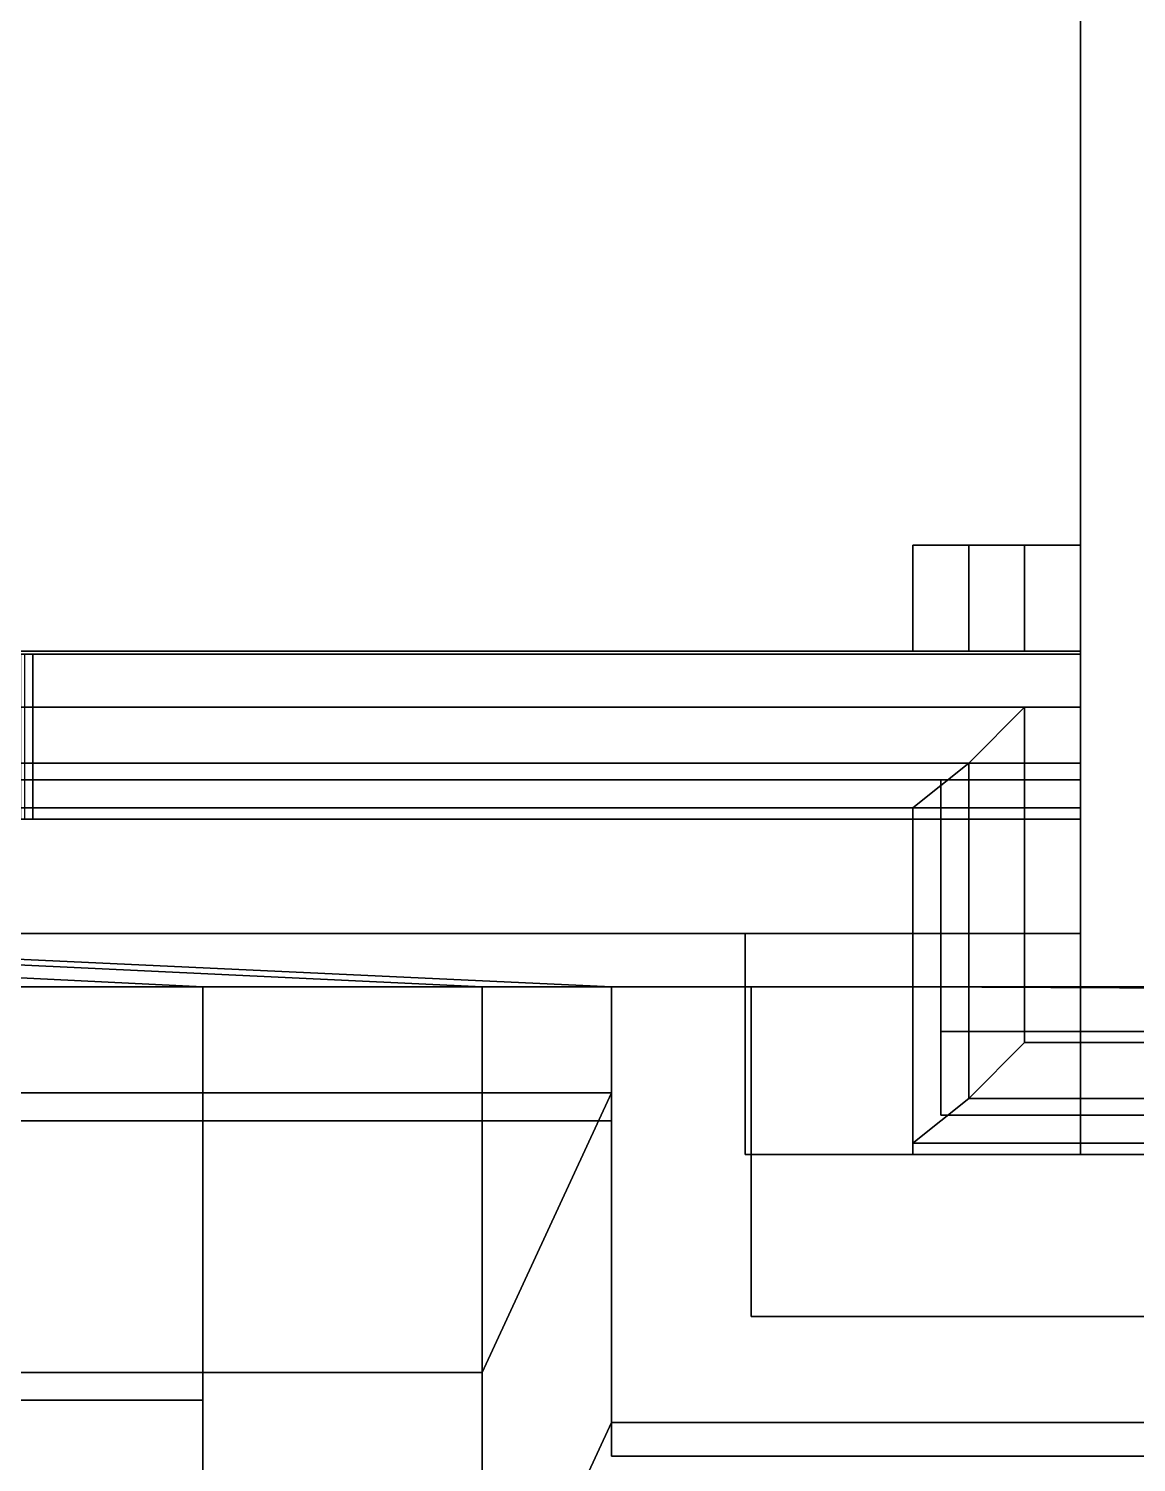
# Model space of a CAD drawing. Extents: x 0 to 7.6, y -0.8 to 10.1.
# Drawn here: x 2.374 to 2.77, y -0.53 to -0.017 of the extents above; entities that cross this region are included whole.
import ezdxf

# ---------------------------------------------------------------- set-up
doc = ezdxf.new("R2010")
doc.units = 0
for name, color, linetype in [('BOARDS', 157, 'CONTINUOUS'), ('CORNICE', 252, 'CONTINUOUS'), ('WALL', 252, 'CONTINUOUS'), ('WALL_BOSSE', 252, 'CONTINUOUS')]:
    doc.layers.add(name, color=color, linetype=linetype)

msp = doc.modelspace()

# ---------------------------------------------------------------- linework, layer by layer
at = {"layer": 'BOARDS'}
for points in [[(2.3359, -0.728, 13.125), (5.2891, -0.728, 13.125), (5.2891, 0, 13.125), (2.3359, 0, 13.125)], [(5.2891, -0.728, 13.1354), (2.3359, -0.728, 13.1354), (2.3359, 0, 13.1354), (5.2891, 0, 13.1354)]]:
    msp.add_3dface(points, dxfattribs=at)
at = {"layer": 'CORNICE'}
for points in [[(2.69, -0.202, 12.41), (2.75, -0.202, 12.41), (2.75, -0.24, 12.41), (2.69, -0.24, 12.41)], [(2.69, -0.202, 12.41), (2.71, -0.202, 12.375), (2.75, -0.202, 12.375), (2.75, -0.202, 12.41)], [(2.71, -0.202, 12.375), (2.69, -0.202, 12.41), (2.69, -0.24, 12.41), (2.71, -0.24, 12.375)], [(2.71, -0.24, 12.2975), (2.75, -0.24, 12.2975), (2.75, -0.202, 12.2975), (2.71, -0.202, 12.2975)], [(2.71, -0.202, 12.2975), (2.75, -0.202, 12.2975), (2.75, -0.202, 12.2625), (2.73, -0.202, 12.2625)], [(2.73, -0.24, 12.2625), (2.71, -0.24, 12.2975), (2.71, -0.202, 12.2975), (2.73, -0.202, 12.2625)], [(2.75, -0.202, 12.375), (2.71, -0.202, 12.375), (2.71, -0.24, 12.375), (2.75, -0.24, 12.375)], [(2.75, -0.24, 12.2625), (2.73, -0.24, 12.2625), (2.73, -0.202, 12.2625), (2.75, -0.202, 12.2625)], [(2.75, -0.24, 12.2975), (2.75, -0.24, 12.2625), (2.75, -0.202, 12.2625), (2.75, -0.202, 12.2975)], [(2.75, -0.202, 12.41), (2.75, -0.202, 12.375), (2.75, -0.24, 12.375), (2.75, -0.24, 12.41)], [(2.75, -0.24, 8.95), (0, -0.24, 8.95), (0, -0.36, 8.95), (2.75, -0.36, 8.95)], [(0, -0.24, 8.7), (2.75, -0.24, 8.7), (2.75, -0.36, 8.7), (0, -0.36, 8.7)], [(2.75, -0.24, 8.95), (2.75, -0.24, 8.7), (0, -0.24, 8.7), (0, -0.24, 8.95)], [(0, -0.24, 12.175), (2.75, -0.24, 12.175), (2.75, -0.26, 12.175), (0, -0.26, 12.175)], [(2.75, -0.24, 12.2625), (0, -0.24, 12.2625), (0, -0.26, 12.2625), (2.75, -0.26, 12.2625)], [(0, -0.24, 12.175), (0, -0.24, 12.2625), (2.75, -0.24, 12.2625), (2.75, -0.24, 12.175)], [(2.75, -0.24, 12.2975), (2.75, -0.24, 12.375), (0, -0.24, 12.375), (0, -0.24, 12.2975)], [(2.75, -0.296, 12.45), (0, -0.296, 12.45), (0, -0.24, 12.45), (2.75, -0.24, 12.45)], [(2.75, -0.24, 12.41), (2.75, -0.24, 12.45), (0, -0.24, 12.45), (0, -0.24, 12.41)], [(2.75, -0.36, 12.8056), (0, -0.36, 12.8056), (0, -0.24, 12.8056), (2.75, -0.24, 12.8056)], [(0, -0.36, 12.7056), (2.75, -0.36, 12.7056), (2.75, -0.24, 12.7056), (0, -0.24, 12.7056)], [(2.75, -0.24, 12.8056), (0, -0.24, 12.8056), (0, -0.24, 12.7056), (2.75, -0.24, 12.7056)], [(2.5821, -0.36, 12.8556), (2.75, -0.36, 12.8556), (2.75, -0.24, 12.8556), (0, -0.24, 12.8556)], [(0, -0.408, 12.8556), (2.5821, -0.408, 12.8556), (2.5821, -0.36, 12.8556), (0, -0.24, 12.8556)], [(0, -0.24, 12.8056), (0, -0.24, 12.8556), (2.75, -0.24, 12.8556), (2.75, -0.24, 12.8056)], [(2.75, -0.24, 12.8056), (2.75, -0.36, 12.8056), (2.5821, -0.36, 12.8056), (0, -0.24, 12.8056)], [(0, -0.24, 12.8056), (2.5821, -0.36, 12.8056), (2.5821, -0.408, 12.8056), (0, -0.408, 12.8056)], [(0, -0.24, 13.0356), (2.75, -0.24, 13.0356), (2.75, -0.36, 13.0356), (2.4359, -0.36, 13.0356)], [(0, -0.24, 13.0356), (2.4359, -0.36, 13.0356), (2.4359, -0.508, 13.0356), (0, -0.508, 13.0356)], [(0, -0.24, 12.9356), (2.75, -0.24, 12.9356), (2.75, -0.24, 13.0356), (0, -0.24, 13.0356)], [(0, -0.24, 12.9356), (2.4359, -0.36, 12.9356), (2.75, -0.36, 12.9356), (2.75, -0.24, 12.9356)], [(0, -0.508, 12.9356), (2.4359, -0.508, 12.9356), (2.4359, -0.36, 12.9356), (0, -0.24, 12.9356)], [(0, -0.24, 13.125), (2.75, -0.24, 13.125), (2.75, -0.36, 13.125), (2.3359, -0.36, 13.125)], [(0, -0.24, 13.0356), (2.75, -0.24, 13.0356), (2.75, -0.24, 13.125), (0, -0.24, 13.125)], [(0, -0.24, 13.0356), (2.3359, -0.36, 13.0356), (2.75, -0.36, 13.0356), (2.75, -0.24, 13.0356)], [(0, -0.24, 12.45), (2.75, -0.24, 12.45), (2.75, -0.286, 12.45), (0, -0.286, 12.45)], [(2.75, -0.24, 12.7056), (0, -0.24, 12.7056), (0, -0.286, 12.7056), (2.75, -0.286, 12.7056)], [(0, -0.24, 12.45), (0, -0.24, 12.7056), (2.75, -0.24, 12.7056), (2.75, -0.24, 12.45)], [(0, -0.24, 12.9356), (2.75, -0.24, 12.9356), (2.75, -0.36, 12.9356), (2.5359, -0.36, 12.9356)], [(0, -0.24, 12.9356), (2.5359, -0.36, 12.9356), (2.5359, -0.498, 12.9356), (0, -0.498, 12.9356)], [(2.75, -0.24, 12.8556), (2.75, -0.24, 12.9356), (0, -0.24, 12.9356), (0, -0.24, 12.8556)], [(0, -0.398, 12.8556), (2.5821, -0.398, 12.8556), (2.5821, -0.36, 12.8556), (0, -0.24, 12.8556)], [(0, -0.28, 12.2975), (2.75, -0.28, 12.2975), (2.75, -0.24, 12.2975), (0, -0.24, 12.2975)], [(0, -0.24, 12.2625), (2.75, -0.24, 12.2625), (2.75, -0.24, 12.2975), (0, -0.24, 12.2975)], [(2.75, -0.28, 12.375), (0, -0.28, 12.375), (0, -0.24, 12.375), (2.75, -0.24, 12.375)], [(0, -0.296, 12.41), (2.75, -0.296, 12.41), (2.75, -0.24, 12.41), (0, -0.24, 12.41)], [(0, -0.24, 12.375), (2.75, -0.24, 12.375), (2.75, -0.24, 12.41), (0, -0.24, 12.41)], [(2.75, -0.241, 5), (0, -0.241, 5), (0, -0.341, 5), (2.75, -0.341, 5)], [(0, -0.241, 4.625), (2.75, -0.241, 4.625), (2.75, -0.341, 4.625), (0, -0.341, 4.625)], [(2.75, -0.241, 5), (2.75, -0.241, 4.625), (0, -0.241, 4.625), (0, -0.241, 5)], [(0, -0.3, 4.575), (2.75, -0.3, 4.575), (2.75, -0.241, 4.575), (0, -0.241, 4.575)], [(2.75, -0.3, 4.625), (0, -0.3, 4.625), (0, -0.241, 4.625), (2.75, -0.241, 4.625)], [(0, -0.241, 4.575), (2.75, -0.241, 4.575), (2.75, -0.241, 4.625), (0, -0.241, 4.625)], [(2.71, -0.24, 12.375), (2.69, -0.24, 12.41), (2.75, -0.24, 12.41), (2.75, -0.24, 12.375)], [(2.75, -0.24, 12.2625), (2.75, -0.24, 12.2975), (2.71, -0.24, 12.2975), (2.73, -0.24, 12.2625)], [(2.75, -0.24, 8.7), (2.75, -0.24, 8.95), (2.75, -0.36, 8.95), (2.75, -0.36, 8.7)], [(2.75, -0.24, 12.175), (2.75, -0.24, 12.2625), (2.75, -0.26, 12.2625), (2.75, -0.26, 12.175)], [(2.75, -0.28, 12.2975), (2.75, -0.28, 12.375), (2.75, -0.24, 12.375), (2.75, -0.24, 12.2975)], [(2.75, -0.296, 12.41), (2.75, -0.296, 12.45), (2.75, -0.24, 12.45), (2.75, -0.24, 12.41)], [(2.75, -0.36, 12.7056), (2.75, -0.36, 12.8056), (2.75, -0.24, 12.8056), (2.75, -0.24, 12.7056)], [(2.75, -0.36, 12.8556), (2.75, -0.36, 12.8056), (2.75, -0.24, 12.8056), (2.75, -0.24, 12.8556)], [(2.75, -0.24, 13.0356), (2.75, -0.24, 12.9356), (2.75, -0.36, 12.9356), (2.75, -0.36, 13.0356)], [(2.75, -0.24, 13.125), (2.75, -0.24, 13.0356), (2.75, -0.36, 13.0356), (2.75, -0.36, 13.125)], [(2.75, -0.24, 12.45), (2.75, -0.24, 12.7056), (2.75, -0.286, 12.7056), (2.75, -0.286, 12.45)], [(2.75, -0.24, 12.9356), (2.75, -0.24, 12.8556), (2.75, -0.36, 12.8556), (2.75, -0.36, 12.9356)], [(2.75, -0.28, 12.2975), (2.75, -0.26, 12.2625), (2.75, -0.24, 12.2625), (2.75, -0.24, 12.2975)], [(2.75, -0.24, 12.41), (2.75, -0.24, 12.375), (2.75, -0.28, 12.375), (2.75, -0.296, 12.41)], [(2.75, -0.241, 4.625), (2.75, -0.241, 5), (2.75, -0.341, 5), (2.75, -0.341, 4.625)], [(2.75, -0.3, 4.575), (2.75, -0.3, 4.625), (2.75, -0.241, 4.625), (2.75, -0.241, 4.575)], [(0, -0.26, 12.175), (2.75, -0.26, 12.175), (2.75, -0.26, 12.2625), (0, -0.26, 12.2625)], [(2.75, -0.26, 12.2625), (0, -0.26, 12.2625), (0, -0.28, 12.2975), (2.75, -0.28, 12.2975)], [(2.73, -0.26, 12.2625), (2.75, -0.26, 12.2625), (2.75, -0.28, 12.2975), (2.71, -0.28, 12.2975)], [(2.71, -0.28, 12.2975), (2.73, -0.26, 12.2625), (2.73, -0.36, 12.2625), (2.71, -0.36, 12.2975)], [(2.75, -0.26, 12.2625), (2.73, -0.26, 12.2625), (2.73, -0.36, 12.2625), (2.75, -0.36, 12.2625)], [(2.73, -0.36, 12.2625), (2.73, -0.36, 12.175), (2.73, -0.26, 12.175), (2.73, -0.26, 12.2625)], [(2.73, -0.36, 12.175), (2.75, -0.36, 12.175), (2.75, -0.26, 12.175), (2.73, -0.26, 12.175)], [(2.75, -0.26, 12.2625), (2.73, -0.26, 12.2625), (2.73, -0.26, 12.175), (2.75, -0.26, 12.175)], [(2.75, -0.36, 12.175), (2.75, -0.36, 12.2625), (2.75, -0.26, 12.2625), (2.75, -0.26, 12.175)], [(2.75, -0.36, 12.2625), (2.75, -0.36, 12.2975), (2.75, -0.28, 12.2975), (2.75, -0.26, 12.2625)], [(0, -0.28, 12.375), (2.75, -0.28, 12.375), (2.75, -0.28, 12.2975), (0, -0.28, 12.2975)], [(0, -0.296, 12.41), (0, -0.28, 12.375), (2.75, -0.28, 12.375), (2.75, -0.296, 12.41)], [(2.69, -0.296, 12.41), (2.75, -0.296, 12.41), (2.75, -0.28, 12.375), (2.71, -0.28, 12.375)], [(2.69, -0.296, 12.41), (2.71, -0.28, 12.375), (2.71, -0.36, 12.375), (2.69, -0.36, 12.41)], [(2.71, -0.28, 12.375), (2.71, -0.28, 12.2975), (2.71, -0.36, 12.2975), (2.71, -0.36, 12.375)], [(2.71, -0.28, 12.2975), (2.75, -0.28, 12.2975), (2.75, -0.36, 12.2975), (2.71, -0.36, 12.2975)], [(2.75, -0.36, 12.375), (2.71, -0.36, 12.375), (2.71, -0.28, 12.375), (2.75, -0.28, 12.375)], [(2.71, -0.28, 12.375), (2.75, -0.28, 12.375), (2.75, -0.28, 12.2975), (2.71, -0.28, 12.2975)], [(2.75, -0.36, 12.2975), (2.75, -0.36, 12.375), (2.75, -0.28, 12.375), (2.75, -0.28, 12.2975)], [(2.75, -0.36, 12.375), (2.75, -0.36, 12.41), (2.75, -0.296, 12.41), (2.75, -0.28, 12.375)], [(0, -0.286, 12.45), (2.75, -0.286, 12.45), (2.75, -0.286, 12.7056), (0, -0.286, 12.7056)], [(2.7, -0.36, 12.7056), (2.7, -0.36, 12.45), (2.7, -0.286, 12.45), (2.7, -0.286, 12.7056)], [(2.7, -0.36, 12.45), (2.75, -0.36, 12.45), (2.75, -0.286, 12.45), (2.7, -0.286, 12.45)], [(2.75, -0.36, 12.7056), (2.7, -0.36, 12.7056), (2.7, -0.286, 12.7056), (2.75, -0.286, 12.7056)], [(2.7, -0.286, 12.45), (2.75, -0.286, 12.45), (2.75, -0.286, 12.7056), (2.7, -0.286, 12.7056)], [(2.75, -0.36, 12.45), (2.75, -0.36, 12.7056), (2.75, -0.286, 12.7056), (2.75, -0.286, 12.45)], [(0, -0.296, 12.45), (2.75, -0.296, 12.45), (2.75, -0.296, 12.41), (0, -0.296, 12.41)], [(2.75, -0.296, 12.45), (2.69, -0.296, 12.45), (2.69, -0.36, 12.45), (2.75, -0.36, 12.45)], [(2.69, -0.296, 12.45), (2.69, -0.296, 12.41), (2.69, -0.36, 12.41), (2.69, -0.36, 12.45)], [(2.69, -0.36, 12.41), (2.75, -0.36, 12.41), (2.75, -0.296, 12.41), (2.69, -0.296, 12.41)], [(2.75, -0.296, 12.41), (2.69, -0.296, 12.41), (2.69, -0.296, 12.45), (2.75, -0.296, 12.45)], [(2.75, -0.36, 12.41), (2.75, -0.36, 12.45), (2.75, -0.296, 12.45), (2.75, -0.296, 12.41)], [(2.75, -0.3, 4.625), (2.75, -0.3, 4.575), (0, -0.3, 4.575), (0, -0.3, 4.625)], [(2.7, -0.3, 4.625), (2.7, -0.3, 4.575), (2.7, -0.36, 4.575), (2.7, -0.36, 4.625)], [(2.7, -0.3, 4.575), (2.75, -0.3, 4.575), (2.75, -0.36, 4.575), (2.7, -0.36, 4.575)], [(2.75, -0.3, 4.625), (2.7, -0.3, 4.625), (2.7, -0.36, 4.625), (2.75, -0.36, 4.625)], [(2.7, -0.3, 4.625), (2.75, -0.3, 4.625), (2.75, -0.3, 4.575), (2.7, -0.3, 4.575)], [(2.75, -0.3, 4.575), (2.75, -0.3, 4.625), (2.75, -0.36, 4.625), (2.75, -0.36, 4.575)], [(2.75, -0.341, 5), (0, -0.341, 5), (0, -0.341, 4.625), (2.75, -0.341, 4.625)], [(2.63, -0.42, 5), (2.63, -0.42, 4.625), (2.63, -0.341, 4.625), (2.63, -0.341, 5)], [(2.63, -0.42, 4.625), (2.75, -0.42, 4.625), (2.75, -0.341, 4.625), (2.63, -0.341, 4.625)], [(2.75, -0.42, 5), (2.63, -0.42, 5), (2.63, -0.341, 5), (2.75, -0.341, 5)], [(2.63, -0.341, 4.625), (2.75, -0.341, 4.625), (2.75, -0.341, 5), (2.63, -0.341, 5)], [(2.75, -0.42, 4.625), (2.75, -0.42, 5), (2.75, -0.341, 5), (2.75, -0.341, 4.625)], [(2.75, -0.36, 8.95), (0, -0.36, 8.95), (0, -0.36, 8.7), (2.75, -0.36, 8.7)], [(0, -0.36, 12.7056), (0, -0.36, 12.8056), (2.75, -0.36, 12.8056), (2.75, -0.36, 12.7056)], [(2.3359, -0.36, 13.0356), (2.3359, -0.36, 13.125), (2.75, -0.36, 13.125), (2.75, -0.36, 13.0356)], [(2.3359, -0.36, 13.0356), (5.2891, -0.36, 13.0356), (5.2891, -0.728, 13.0356), (2.3359, -0.728, 13.0356)], [(5.2891, -0.36, 13.125), (2.3359, -0.36, 13.125), (2.3359, -0.728, 13.125), (5.2891, -0.728, 13.125)], [(2.3359, -0.36, 13.0356), (2.3359, -0.36, 13.125), (5.2891, -0.36, 13.125), (5.2891, -0.36, 13.0356)], [(2.4359, -0.36, 12.9356), (2.4359, -0.508, 12.9356), (2.4359, -0.508, 13.0356), (2.4359, -0.36, 13.0356)], [(2.4359, -0.36, 12.9356), (2.4359, -0.36, 13.0356), (2.75, -0.36, 13.0356), (2.75, -0.36, 12.9356)], [(2.4359, -0.36, 12.9356), (5.1891, -0.36, 12.9356), (5.1891, -0.628, 12.9356), (2.4359, -0.628, 12.9356)], [(5.1891, -0.36, 13.0356), (2.4359, -0.36, 13.0356), (2.4359, -0.628, 13.0356), (5.1891, -0.628, 13.0356)], [(2.4359, -0.36, 13.0356), (2.4359, -0.36, 12.9356), (2.4359, -0.628, 12.9356), (2.4359, -0.628, 13.0356)], [(2.4359, -0.36, 12.9356), (2.4359, -0.36, 13.0356), (5.1891, -0.36, 13.0356), (5.1891, -0.36, 12.9356)], [(2.5359, -0.36, 12.9356), (2.5821, -0.36, 12.8556), (2.5821, -0.398, 12.8556), (2.5359, -0.498, 12.9356)], [(2.5821, -0.36, 12.8556), (2.5359, -0.36, 12.9356), (2.75, -0.36, 12.9356), (2.75, -0.36, 12.8556)], [(2.5359, -0.616, 12.9356), (5.0891, -0.616, 12.9356), (5.0891, -0.36, 12.9356), (2.5359, -0.36, 12.9356)], [(2.5821, -0.516, 12.8556), (2.5359, -0.616, 12.9356), (2.5359, -0.36, 12.9356), (2.5821, -0.36, 12.8556)], [(2.5821, -0.36, 12.8556), (2.5359, -0.36, 12.9356), (5.0891, -0.36, 12.9356), (5.0429, -0.36, 12.8556)], [(2.5821, -0.36, 12.8556), (2.5821, -0.408, 12.8556), (2.5821, -0.408, 12.8056), (2.5821, -0.36, 12.8056)], [(2.75, -0.36, 12.8056), (2.75, -0.36, 12.8556), (2.5821, -0.36, 12.8556), (2.5821, -0.36, 12.8056)], [(5.0429, -0.528, 12.8556), (2.5821, -0.528, 12.8556), (2.5821, -0.36, 12.8556), (5.0429, -0.36, 12.8556)], [(2.5821, -0.528, 12.8556), (2.5821, -0.528, 12.8056), (2.5821, -0.36, 12.8056), (2.5821, -0.36, 12.8556)], [(2.5821, -0.528, 12.8056), (5.0429, -0.528, 12.8056), (5.0429, -0.36, 12.8056), (2.5821, -0.36, 12.8056)], [(2.5821, -0.36, 12.8556), (2.5821, -0.36, 12.8056), (5.0429, -0.36, 12.8056), (5.0429, -0.36, 12.8556)], [(5.0429, -0.516, 12.8556), (2.5821, -0.516, 12.8556), (2.5821, -0.36, 12.8556), (5.0429, -0.36, 12.8556)], [(2.6321, -0.36, 12.7056), (4.9929, -0.36, 12.7056), (4.9929, -0.478, 12.7056), (2.6321, -0.478, 12.7056)], [(4.9929, -0.36, 12.8056), (2.6321, -0.36, 12.8056), (2.6321, -0.478, 12.8056), (4.9929, -0.478, 12.8056)], [(2.6321, -0.36, 12.8056), (2.6321, -0.36, 12.7056), (2.6321, -0.478, 12.7056), (2.6321, -0.478, 12.8056)], [(2.6321, -0.36, 12.7056), (2.6321, -0.36, 12.8056), (4.9929, -0.36, 12.8056), (4.9929, -0.36, 12.7056)], [(4.935, -0.36, 8.7), (4.7377, -0.361, 8.7), (2.8873, -0.361, 8.7), (2.69, -0.36, 8.7)], [(2.69, -0.36, 8.7), (2.8873, -0.361, 8.7), (2.8873, -0.42, 8.7), (2.69, -0.42, 8.7)], [(3.0562, -0.361, 8.95), (4.5708, -0.361, 8.95), (4.935, -0.36, 8.95), (2.69, -0.36, 8.95)], [(2.69, -0.42, 8.95), (3.0562, -0.42, 8.95), (3.0562, -0.361, 8.95), (2.69, -0.36, 8.95)], [(2.69, -0.36, 8.7), (2.69, -0.42, 8.7), (2.69, -0.42, 8.95), (2.69, -0.36, 8.95)], [(4.935, -0.36, 8.7), (2.69, -0.36, 8.7), (2.69, -0.36, 8.95), (4.935, -0.36, 8.95)], [(4.935, -0.36, 12.45), (2.69, -0.36, 12.45), (2.69, -0.416, 12.45), (4.935, -0.416, 12.45)], [(2.69, -0.36, 12.45), (2.69, -0.36, 12.41), (2.69, -0.416, 12.41), (2.69, -0.416, 12.45)], [(2.69, -0.416, 12.41), (4.935, -0.416, 12.41), (4.935, -0.36, 12.41), (2.69, -0.36, 12.41)], [(4.935, -0.36, 12.41), (2.69, -0.36, 12.41), (2.69, -0.36, 12.45), (4.935, -0.36, 12.45)], [(2.69, -0.36, 12.41), (2.69, -0.36, 12.45), (2.75, -0.36, 12.45), (2.75, -0.36, 12.41)], [(2.71, -0.4, 12.375), (2.69, -0.416, 12.41), (2.69, -0.36, 12.41), (2.71, -0.36, 12.375)], [(2.71, -0.36, 12.375), (2.69, -0.36, 12.41), (4.935, -0.36, 12.41), (4.915, -0.36, 12.375)], [(2.69, -0.36, 12.41), (2.75, -0.36, 12.41), (2.75, -0.36, 12.375), (2.71, -0.36, 12.375)], [(2.7, -0.376, 4.625), (2.7, -0.376, 4.575), (2.7, -0.36, 4.575), (2.7, -0.36, 4.625)], [(2.7, -0.376, 4.575), (4.925, -0.376, 4.575), (4.925, -0.36, 4.575), (2.7, -0.36, 4.575)], [(4.925, -0.376, 4.625), (2.7, -0.376, 4.625), (2.7, -0.36, 4.625), (4.925, -0.36, 4.625)], [(2.7, -0.36, 4.575), (4.925, -0.36, 4.575), (4.925, -0.36, 4.625), (2.7, -0.36, 4.625)], [(2.7, -0.36, 4.625), (2.7, -0.36, 4.575), (2.75, -0.36, 4.575), (2.75, -0.36, 4.625)], [(2.7, -0.36, 12.45), (4.925, -0.36, 12.45), (4.925, -0.406, 12.45), (2.7, -0.406, 12.45)], [(4.925, -0.36, 12.7056), (2.7, -0.36, 12.7056), (2.7, -0.406, 12.7056), (4.925, -0.406, 12.7056)], [(2.7, -0.36, 12.7056), (2.7, -0.36, 12.45), (2.7, -0.406, 12.45), (2.7, -0.406, 12.7056)], [(2.7, -0.36, 12.45), (2.7, -0.36, 12.7056), (4.925, -0.36, 12.7056), (4.925, -0.36, 12.45)], [(2.75, -0.36, 12.7056), (2.75, -0.36, 12.45), (2.7, -0.36, 12.45), (2.7, -0.36, 12.7056)], [(2.71, -0.36, 12.375), (2.71, -0.36, 12.2975), (2.71, -0.4, 12.2975), (2.71, -0.4, 12.375)], [(2.71, -0.4, 12.2975), (4.915, -0.4, 12.2975), (4.915, -0.36, 12.2975), (2.71, -0.36, 12.2975)], [(4.915, -0.36, 12.2975), (2.71, -0.36, 12.2975), (2.71, -0.36, 12.375), (4.915, -0.36, 12.375)], [(2.75, -0.36, 12.375), (2.75, -0.36, 12.2975), (2.71, -0.36, 12.2975), (2.71, -0.36, 12.375)], [(4.915, -0.36, 12.375), (2.71, -0.36, 12.375), (2.71, -0.4, 12.375), (4.915, -0.4, 12.375)], [(2.73, -0.38, 12.2625), (2.71, -0.4, 12.2975), (2.71, -0.36, 12.2975), (2.73, -0.36, 12.2625)], [(2.71, -0.36, 12.2975), (4.915, -0.36, 12.2975), (4.895, -0.36, 12.2625), (2.73, -0.36, 12.2625)], [(2.75, -0.36, 12.2975), (2.75, -0.36, 12.2625), (2.73, -0.36, 12.2625), (2.71, -0.36, 12.2975)], [(2.73, -0.36, 12.2625), (2.73, -0.36, 12.175), (2.73, -0.38, 12.175), (2.73, -0.38, 12.2625)], [(2.73, -0.36, 12.175), (4.895, -0.36, 12.175), (4.895, -0.38, 12.175), (2.73, -0.38, 12.175)], [(4.895, -0.36, 12.175), (2.73, -0.36, 12.175), (2.73, -0.36, 12.2625), (4.895, -0.36, 12.2625)], [(2.73, -0.36, 12.175), (2.73, -0.36, 12.2625), (2.75, -0.36, 12.2625), (2.75, -0.36, 12.175)], [(4.895, -0.36, 12.2625), (2.73, -0.36, 12.2625), (2.73, -0.38, 12.2625), (4.895, -0.38, 12.2625)], [(4.875, -0.36, 5), (2.75, -0.36, 5), (2.75, -0.42, 5), (4.875, -0.42, 5)], [(2.75, -0.36, 5), (2.75, -0.36, 4.625), (2.75, -0.42, 4.625), (2.75, -0.42, 5)], [(2.75, -0.36, 4.625), (4.875, -0.36, 4.625), (4.875, -0.42, 4.625), (2.75, -0.42, 4.625)], [(4.875, -0.36, 5), (4.875, -0.36, 4.625), (2.75, -0.36, 4.625), (2.75, -0.36, 5)], [(4.925, -0.376, 4.625), (4.925, -0.376, 4.575), (2.7, -0.376, 4.575), (2.7, -0.376, 4.625)], [(4.915, -0.4, 12.2975), (2.71, -0.4, 12.2975), (2.73, -0.38, 12.2625), (4.895, -0.38, 12.2625)], [(4.895, -0.38, 12.175), (4.895, -0.38, 12.2625), (2.73, -0.38, 12.2625), (2.73, -0.38, 12.175)], [(0, -0.398, 12.8556), (0, -0.498, 12.9356), (2.5359, -0.498, 12.9356), (2.5821, -0.398, 12.8556)], [(2.71, -0.4, 12.375), (4.915, -0.4, 12.375), (4.935, -0.416, 12.41), (2.69, -0.416, 12.41)], [(4.915, -0.4, 12.2975), (4.915, -0.4, 12.375), (2.71, -0.4, 12.375), (2.71, -0.4, 12.2975)], [(2.5821, -0.408, 12.8056), (2.5821, -0.408, 12.8556), (0, -0.408, 12.8556), (0, -0.408, 12.8056)], [(2.7, -0.406, 12.45), (4.925, -0.406, 12.45), (4.925, -0.406, 12.7056), (2.7, -0.406, 12.7056)], [(2.75, -0.42, 5), (2.75, -0.42, 4.625), (2.63, -0.42, 4.625), (2.63, -0.42, 5)], [(4.935, -0.416, 12.41), (4.935, -0.416, 12.45), (2.69, -0.416, 12.45), (2.69, -0.416, 12.41)], [(2.9759, -0.42, 8.9062), (3.0562, -0.42, 8.95), (2.69, -0.42, 8.95)], [(2.8687, -0.42, 8.8362), (2.9759, -0.42, 8.9062), (2.69, -0.42, 8.95)], [(2.79, -0.42, 8.7751), (2.8687, -0.42, 8.8362), (2.69, -0.42, 8.95), (2.69, -0.42, 8.7)], [(2.8873, -0.42, 8.7), (2.8873, -0.42, 8.7127), (2.8112, -0.42, 8.7539), (2.69, -0.42, 8.7)], [(2.69, -0.42, 8.7), (2.8112, -0.42, 8.7539), (2.79, -0.42, 8.7751)], [(4.875, -0.42, 5), (2.75, -0.42, 5), (2.75, -0.42, 4.625), (4.875, -0.42, 4.625)], [(2.6321, -0.478, 12.7056), (4.9929, -0.478, 12.7056), (4.9929, -0.478, 12.8056), (2.6321, -0.478, 12.8056)], [(0, -0.508, 12.9356), (0, -0.508, 13.0356), (2.4359, -0.508, 13.0356), (2.4359, -0.508, 12.9356)], [(5.0891, -0.616, 12.9356), (2.5359, -0.616, 12.9356), (2.5821, -0.516, 12.8556), (5.0429, -0.516, 12.8556)], [(5.0429, -0.528, 12.8056), (2.5821, -0.528, 12.8056), (2.5821, -0.528, 12.8556), (5.0429, -0.528, 12.8556)]]:
    msp.add_3dface(points, dxfattribs=at)
at = {"layer": 'WALL'}
for points in [[(2.75, -0.24, 13.125), (0, -0.24, 13.125), (0, 0, 13.125), (2.75, 0, 13.125)], [(2.125, -0.24), (2.75, -0.24), (2.75, 0), (2.125, 0)], [(2.75, 0, 12.175), (2.75, 0), (2.75, -0.36), (2.75, -0.36, 12.175)], [(2.75, 0), (4.875, 0), (4.875, -0.36), (2.75, -0.36)], [(4.875, 0, 13.125), (2.75, 0, 13.125), (2.75, -0.36, 13.125), (4.875, -0.36, 13.125)], [(2.75, 0, 13.125), (2.75, 0, 12.175), (2.75, -0.36, 12.175), (2.75, -0.36, 13.125)], [(2.75, -0.36, 12.175), (4.875, -0.36, 12.175), (4.875, 0, 12.175), (2.75, 0, 12.175)], [(2.75, -0.24), (2.75, -0.24, 13.125), (2.75, 0, 13.125), (2.75, 0)], [(0, -0.24, 13.125), (2.75, -0.24, 13.125), (2.135, -0.24, 11.8225), (0.99, -0.24, 11.8225)], [(2.75, -0.24), (2.125, -0.24, 1.675), (2.135, -0.24, 1.865), (2.75, -0.24, 13.125)], [(2.125, -0.24), (2.125, -0.24, 1.675), (2.75, -0.24)], [(2.135, -0.24, 10.0525), (2.135, -0.24, 11.8225), (2.75, -0.24, 13.125)], [(2.135, -0.24, 5.99), (2.135, -0.24, 8.135), (2.135, -0.24, 10.0525), (2.75, -0.24, 13.125)], [(2.135, -0.24, 4.01), (2.135, -0.24, 5.99), (2.75, -0.24, 13.125)], [(2.135, -0.24, 1.865), (2.135, -0.24, 4.01), (2.75, -0.24, 13.125)], [(3.24, -0.36, 11.8225), (4.385, -0.36, 11.8225), (4.875, -0.36, 12.175), (2.75, -0.36, 12.175)], [(3.24, -0.36, 10.0525), (3.24, -0.36, 11.8225), (2.75, -0.36, 12.175), (3.24, -0.36, 8.135)], [(3.24, -0.36, 5.99), (3.24, -0.36, 8.135), (2.75, -0.36, 12.175)], [(3.24, -0.36, 4.01), (3.24, -0.36, 5.99), (2.75, -0.36, 12.175), (3.24, -0.36, 1.865)], [(4.875, -0.36), (4.385, -0.36, 1.865), (3.24, -0.36, 1.865), (2.75, -0.36)], [(2.75, -0.36), (3.24, -0.36, 1.865), (2.75, -0.36, 12.175)], [(4.875, -0.36, 13.125), (2.75, -0.36, 13.125), (2.75, -0.36, 12.175), (4.875, -0.36, 12.175)]]:
    msp.add_3dface(points, dxfattribs=at)
at = {"layer": 'WALL_BOSSE'}
for points in [[(1.7565, -0.24, 8.7), (2.75, -0.24, 8.7), (2.75, -0.24, 8.45), (1.8823, -0.24, 8.45)], [(2.75, -0.3, 8.7), (2.75, -0.24, 8.7), (1.7565, -0.24, 8.7), (1.7565, -0.3, 8.7)], [(1.8823, -0.3, 8.45), (1.8823, -0.24, 8.45), (2.75, -0.24, 8.45), (2.75, -0.3, 8.45)], [(2.75, -0.241, 4.575), (2.1557, -0.241, 4.575), (2.1557, -0.3, 4.575), (2.75, -0.3, 4.575)], [(2.1557, -0.241, 4.575), (2.75, -0.241, 4.575), (2.75, -0.241, 4.3992), (2.3179, -0.241, 4.3992)], [(2.2582, -0.241, 3.9923), (2.3721, -0.241, 4.1296), (2.75, -0.241, 4.1296), (2.337, -0.241, 3.9191)], [(2.3179, -0.241, 4.3992), (2.75, -0.241, 4.3992), (2.75, -0.3, 4.3992), (2.3179, -0.3, 4.3992)], [(2.75, -0.241, 4.3892), (2.3232, -0.241, 4.3892), (2.3232, -0.3, 4.3892), (2.75, -0.3, 4.3892)], [(2.3232, -0.241, 4.3892), (2.75, -0.241, 4.3892), (2.75, -0.241, 4.1396), (2.3674, -0.241, 4.1396)], [(2.3707, -0.241, 3.88), (2.337, -0.241, 3.9191), (2.75, -0.241, 4.1296), (2.75, -0.241, 3.88)], [(2.3674, -0.241, 4.1396), (2.75, -0.241, 4.1396), (2.75, -0.3, 4.1396), (2.3674, -0.3, 4.1396)], [(2.3707, -0.241, 3.88), (2.75, -0.241, 3.88), (2.75, -0.3, 3.88), (2.3707, -0.3, 3.88)], [(2.75, -0.241, 4.1296), (2.3721, -0.241, 4.1296), (2.3721, -0.3, 4.1296), (2.75, -0.3, 4.1296)], [(2.75, -0.241, 3.87), (2.375, -0.241, 3.87), (2.375, -0.3, 3.87), (2.75, -0.3, 3.87)], [(2.375, -0.241, 3.87), (2.375, -0.241, 3.6204), (2.375, -0.3, 3.6204), (2.375, -0.3, 3.87)], [(2.375, -0.241, 3.6204), (2.75, -0.241, 3.6204), (2.75, -0.3, 3.6204), (2.375, -0.3, 3.6204)], [(2.75, -0.241, 3.6204), (2.375, -0.241, 3.6204), (2.375, -0.241, 3.87), (2.75, -0.241, 3.87)], [(2.75, -0.241, 3.6104), (2.375, -0.241, 3.6104), (2.375, -0.3, 3.6104), (2.75, -0.3, 3.6104)], [(2.375, -0.241, 3.6104), (2.375, -0.241, 3.3608), (2.375, -0.3, 3.3608), (2.375, -0.3, 3.6104)], [(2.375, -0.241, 3.3608), (2.75, -0.241, 3.3608), (2.75, -0.3, 3.3608), (2.375, -0.3, 3.3608)], [(2.75, -0.241, 3.3608), (2.375, -0.241, 3.3608), (2.375, -0.241, 3.6104), (2.75, -0.241, 3.6104)], [(2.75, -0.241, 3.3508), (2.375, -0.241, 3.3508), (2.375, -0.3, 3.3508), (2.75, -0.3, 3.3508)], [(2.375, -0.241, 3.3508), (2.375, -0.241, 3.1012), (2.375, -0.3, 3.1012), (2.375, -0.3, 3.3508)], [(2.375, -0.241, 3.1012), (2.75, -0.241, 3.1012), (2.75, -0.3, 3.1012), (2.375, -0.3, 3.1012)], [(2.75, -0.241, 3.1012), (2.375, -0.241, 3.1012), (2.375, -0.241, 3.3508), (2.75, -0.241, 3.3508)], [(2.75, -0.241, 3.0912), (2.375, -0.241, 3.0912), (2.375, -0.3, 3.0912), (2.75, -0.3, 3.0912)], [(2.375, -0.241, 3.0912), (2.375, -0.241, 2.8415), (2.375, -0.3, 2.8415), (2.375, -0.3, 3.0912)], [(2.375, -0.241, 2.8415), (2.75, -0.241, 2.8415), (2.75, -0.3, 2.8415), (2.375, -0.3, 2.8415)], [(2.75, -0.241, 2.8415), (2.375, -0.241, 2.8415), (2.375, -0.241, 3.0912), (2.75, -0.241, 3.0912)], [(2.75, -0.241, 2.8315), (2.375, -0.241, 2.8315), (2.375, -0.3, 2.8315), (2.75, -0.3, 2.8315)], [(2.375, -0.241, 2.8315), (2.375, -0.241, 2.5819), (2.375, -0.3, 2.5819), (2.375, -0.3, 2.8315)], [(2.375, -0.241, 2.5819), (2.75, -0.241, 2.5819), (2.75, -0.3, 2.5819), (2.375, -0.3, 2.5819)], [(2.75, -0.241, 2.5819), (2.375, -0.241, 2.5819), (2.375, -0.241, 2.8315), (2.75, -0.241, 2.8315)], [(2.75, -0.241, 2.5719), (2.375, -0.241, 2.5719), (2.375, -0.3, 2.5719), (2.75, -0.3, 2.5719)], [(2.375, -0.241, 2.5719), (2.375, -0.241, 2.3223), (2.375, -0.3, 2.3223), (2.375, -0.3, 2.5719)], [(2.375, -0.241, 2.3223), (2.75, -0.241, 2.3223), (2.75, -0.3, 2.3223), (2.375, -0.3, 2.3223)], [(2.75, -0.241, 2.3223), (2.375, -0.241, 2.3223), (2.375, -0.241, 2.5719), (2.75, -0.241, 2.5719)], [(2.75, -0.241, 2.3123), (2.375, -0.241, 2.3123), (2.375, -0.3, 2.3123), (2.75, -0.3, 2.3123)], [(2.375, -0.241, 2.3123), (2.375, -0.241, 2.0627), (2.375, -0.3, 2.0627), (2.375, -0.3, 2.3123)], [(2.375, -0.241, 2.0627), (2.75, -0.241, 2.0627), (2.75, -0.3, 2.0627), (2.375, -0.3, 2.0627)], [(2.75, -0.241, 2.0627), (2.375, -0.241, 2.0627), (2.375, -0.241, 2.3123), (2.75, -0.241, 2.3123)], [(2.75, -0.241, 2.0527), (2.375, -0.241, 2.0527), (2.375, -0.3, 2.0527), (2.75, -0.3, 2.0527)], [(2.375, -0.241, 2.0527), (2.375, -0.241, 1.8031), (2.375, -0.3, 1.8031), (2.375, -0.3, 2.0527)], [(2.375, -0.241, 1.8031), (2.75, -0.241, 1.8031), (2.75, -0.3, 1.8031), (2.375, -0.3, 1.8031)], [(2.75, -0.241, 1.8031), (2.375, -0.241, 1.8031), (2.375, -0.241, 2.0527), (2.75, -0.241, 2.0527)], [(2.75, -0.241, 1.7931), (2.375, -0.241, 1.7931), (2.375, -0.3, 1.7931), (2.75, -0.3, 1.7931)], [(2.375, -0.241, 1.7931), (2.375, -0.241, 1.5435), (2.375, -0.3, 1.5435), (2.375, -0.3, 1.7931)], [(2.375, -0.241, 1.5435), (2.75, -0.241, 1.5435), (2.75, -0.3, 1.5435), (2.375, -0.3, 1.5435)], [(2.75, -0.241, 1.5435), (2.375, -0.241, 1.5435), (2.375, -0.241, 1.7931), (2.75, -0.241, 1.7931)], [(2.75, -0.241, 1.5335), (2.375, -0.241, 1.5335), (2.375, -0.3, 1.5335), (2.75, -0.3, 1.5335)], [(2.375, -0.241, 1.5335), (2.375, -0.241, 1.2838), (2.375, -0.3, 1.2838), (2.375, -0.3, 1.5335)], [(2.375, -0.241, 1.2838), (2.75, -0.241, 1.2838), (2.75, -0.3, 1.2838), (2.375, -0.3, 1.2838)], [(2.75, -0.241, 1.2838), (2.375, -0.241, 1.2838), (2.375, -0.241, 1.5335), (2.75, -0.241, 1.5335)], [(2.75, -0.241, 1.2738), (2.375, -0.241, 1.2738), (2.375, -0.3, 1.2738), (2.75, -0.3, 1.2738)], [(2.375, -0.241, 1.2738), (2.375, -0.241, 1.0242), (2.375, -0.3, 1.0242), (2.375, -0.3, 1.2738)], [(2.375, -0.241, 1.0242), (2.75, -0.241, 1.0242), (2.75, -0.3, 1.0242), (2.375, -0.3, 1.0242)], [(2.75, -0.241, 1.0242), (2.375, -0.241, 1.0242), (2.375, -0.241, 1.2738), (2.75, -0.241, 1.2738)], [(2.75, -0.241, 1.0142), (2.375, -0.241, 1.0142), (2.375, -0.3, 1.0142), (2.75, -0.3, 1.0142)], [(2.375, -0.241, 1.0142), (2.375, -0.241, 0.7646), (2.375, -0.3, 0.7646), (2.375, -0.3, 1.0142)], [(2.375, -0.241, 0.7646), (2.75, -0.241, 0.7646), (2.75, -0.3, 0.7646), (2.375, -0.3, 0.7646)], [(2.75, -0.241, 0.7646), (2.375, -0.241, 0.7646), (2.375, -0.241, 1.0142), (2.75, -0.241, 1.0142)], [(2.75, -0.241, 0.7546), (2.375, -0.241, 0.7546), (2.375, -0.3, 0.7546), (2.75, -0.3, 0.7546)], [(2.375, -0.241, 0.7546), (2.375, -0.241, 0.505), (2.375, -0.3, 0.505), (2.375, -0.3, 0.7546)], [(2.375, -0.241, 0.505), (2.75, -0.241, 0.505), (2.75, -0.3, 0.505), (2.375, -0.3, 0.505)], [(2.75, -0.241, 0.505), (2.375, -0.241, 0.505), (2.375, -0.241, 0.7546), (2.75, -0.241, 0.7546)], [(2.375, -0.241, 0.495), (2.375, -0.241), (2.375, -0.3), (2.375, -0.3, 0.495)], [(2.375, -0.241), (2.75, -0.241), (2.75, -0.3), (2.375, -0.3)], [(2.75, -0.241, 0.495), (2.375, -0.241, 0.495), (2.375, -0.3, 0.495), (2.75, -0.3, 0.495)], [(2.375, -0.241, 0.495), (2.75, -0.241, 0.495), (2.75, -0.241), (2.375, -0.241)], [(2.75, -0.3, 8.45), (2.75, -0.24, 8.45), (2.75, -0.24, 8.7), (2.75, -0.3, 8.7)], [(2.75, -0.241, 3.6204), (2.75, -0.241, 3.87), (2.75, -0.3, 3.87), (2.75, -0.3, 3.6204)], [(2.75, -0.241, 3.3608), (2.75, -0.241, 3.6104), (2.75, -0.3, 3.6104), (2.75, -0.3, 3.3608)], [(2.75, -0.241, 3.1012), (2.75, -0.241, 3.3508), (2.75, -0.3, 3.3508), (2.75, -0.3, 3.1012)], [(2.75, -0.241, 2.8415), (2.75, -0.241, 3.0912), (2.75, -0.3, 3.0912), (2.75, -0.3, 2.8415)], [(2.75, -0.241, 2.5819), (2.75, -0.241, 2.8315), (2.75, -0.3, 2.8315), (2.75, -0.3, 2.5819)], [(2.75, -0.241, 2.3223), (2.75, -0.241, 2.5719), (2.75, -0.3, 2.5719), (2.75, -0.3, 2.3223)], [(2.75, -0.241, 2.0627), (2.75, -0.241, 2.3123), (2.75, -0.3, 2.3123), (2.75, -0.3, 2.0627)], [(2.75, -0.241, 1.8031), (2.75, -0.241, 2.0527), (2.75, -0.3, 2.0527), (2.75, -0.3, 1.8031)], [(2.75, -0.241, 1.5435), (2.75, -0.241, 1.7931), (2.75, -0.3, 1.7931), (2.75, -0.3, 1.5435)], [(2.75, -0.241, 1.2838), (2.75, -0.241, 1.5335), (2.75, -0.3, 1.5335), (2.75, -0.3, 1.2838)], [(2.75, -0.241, 1.0242), (2.75, -0.241, 1.2738), (2.75, -0.3, 1.2738), (2.75, -0.3, 1.0242)], [(2.75, -0.241, 0.7646), (2.75, -0.241, 1.0142), (2.75, -0.3, 1.0142), (2.75, -0.3, 0.7646)], [(2.75, -0.241, 0.505), (2.75, -0.241, 0.7546), (2.75, -0.3, 0.7546), (2.75, -0.3, 0.505)], [(2.75, -0.241), (2.75, -0.241, 0.495), (2.75, -0.3, 0.495), (2.75, -0.3)], [(2.75, -0.241, 3.88), (2.75, -0.241, 4.1296), (2.75, -0.3, 4.1296), (2.75, -0.3, 3.88)], [(2.75, -0.241, 4.1396), (2.75, -0.241, 4.3892), (2.75, -0.3, 4.3892), (2.75, -0.3, 4.1396)], [(2.75, -0.241, 4.3992), (2.75, -0.241, 4.575), (2.75, -0.3, 4.575), (2.75, -0.3, 4.3992)], [(1.8823, -0.3, 8.45), (2.75, -0.3, 8.45), (2.75, -0.3, 8.7), (1.7565, -0.3, 8.7)], [(2.3179, -0.3, 4.3992), (2.75, -0.3, 4.3992), (2.75, -0.3, 4.575), (2.1557, -0.3, 4.575)], [(2.75, -0.3, 4.1296), (2.3721, -0.3, 4.1296), (2.2582, -0.3, 3.9923), (2.337, -0.3, 3.9191)], [(2.3674, -0.3, 4.1396), (2.75, -0.3, 4.1396), (2.75, -0.3, 4.3892), (2.3232, -0.3, 4.3892)], [(2.75, -0.3, 3.88), (2.75, -0.3, 4.1296), (2.337, -0.3, 3.9191), (2.3707, -0.3, 3.88)], [(2.75, -0.3, 3.6204), (2.75, -0.3, 3.87), (2.375, -0.3, 3.87), (2.375, -0.3, 3.6204)], [(2.75, -0.3, 3.3608), (2.75, -0.3, 3.6104), (2.375, -0.3, 3.6104), (2.375, -0.3, 3.3608)], [(2.75, -0.3, 3.1012), (2.75, -0.3, 3.3508), (2.375, -0.3, 3.3508), (2.375, -0.3, 3.1012)], [(2.75, -0.3, 2.8415), (2.75, -0.3, 3.0912), (2.375, -0.3, 3.0912), (2.375, -0.3, 2.8415)], [(2.75, -0.3, 2.5819), (2.75, -0.3, 2.8315), (2.375, -0.3, 2.8315), (2.375, -0.3, 2.5819)], [(2.75, -0.3, 2.3223), (2.75, -0.3, 2.5719), (2.375, -0.3, 2.5719), (2.375, -0.3, 2.3223)], [(2.75, -0.3, 2.0627), (2.75, -0.3, 2.3123), (2.375, -0.3, 2.3123), (2.375, -0.3, 2.0627)], [(2.75, -0.3, 1.8031), (2.75, -0.3, 2.0527), (2.375, -0.3, 2.0527), (2.375, -0.3, 1.8031)], [(2.75, -0.3, 1.5435), (2.75, -0.3, 1.7931), (2.375, -0.3, 1.7931), (2.375, -0.3, 1.5435)], [(2.75, -0.3, 1.2838), (2.75, -0.3, 1.5335), (2.375, -0.3, 1.5335), (2.375, -0.3, 1.2838)], [(2.75, -0.3, 1.0242), (2.75, -0.3, 1.2738), (2.375, -0.3, 1.2738), (2.375, -0.3, 1.0242)], [(2.75, -0.3, 0.7646), (2.75, -0.3, 1.0142), (2.375, -0.3, 1.0142), (2.375, -0.3, 0.7646)], [(2.75, -0.3, 0.505), (2.75, -0.3, 0.7546), (2.375, -0.3, 0.7546), (2.375, -0.3, 0.505)], [(2.375, -0.3, 0.495), (2.375, -0.3), (2.75, -0.3), (2.75, -0.3, 0.495)]]:
    msp.add_3dface(points, dxfattribs=at)

doc.saveas('drawing.dxf')
